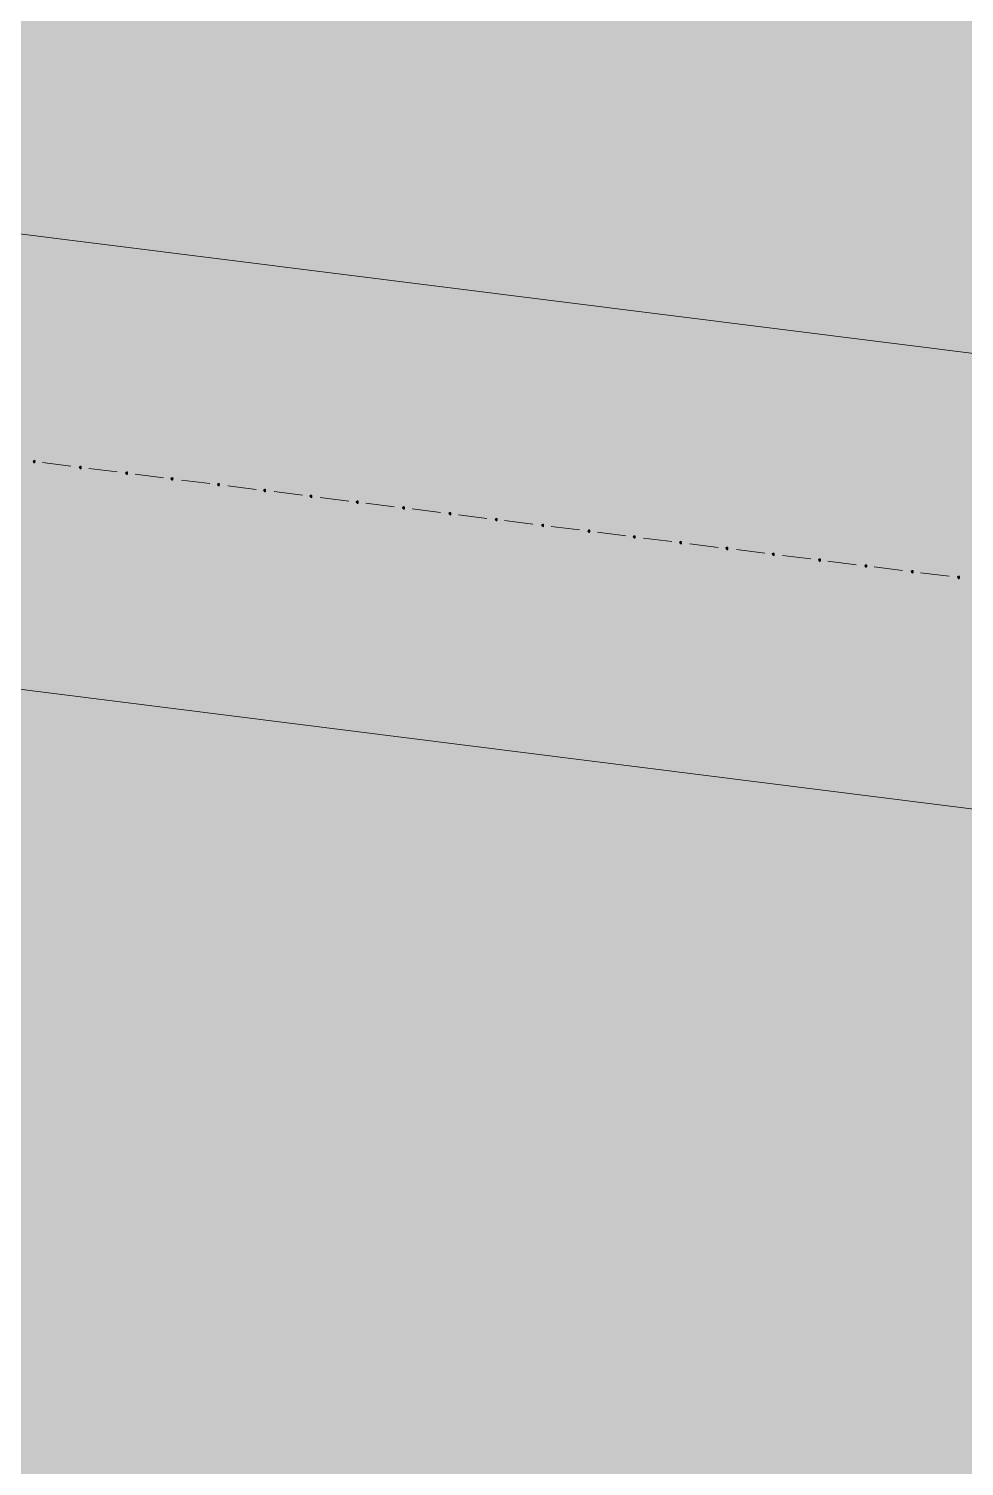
# Model space of a CAD drawing. Header units: metres. Extents: x -4 to 509425, y 7549 to 4732445.
# Drawn here: x 476014.91 to 476023.22, y 4719705.4 to 4719718.17 of the extents above; entities that cross this region are included whole.
import ezdxf

# ---------------------------------------------------------------- set-up
doc = ezdxf.new("R2010")
doc.units = ezdxf.units.M
doc.header["$LTSCALE"] = 0.01
doc.header["$MEASUREMENT"] = 0
doc.layers.get('0').update_dxf_attribs({"lineweight": 0})
doc.layers.add('_SUBESTACIÓN', color=1, linetype='Continuous')
doc.layers.add('SUBESTACION LA VID', color=253, linetype='Continuous')

# ---------------------------------------------------------------- blocks, each defined once
blk = doc.blocks.new('A$Cfff6051d')
at = {"layer": 'SUBESTACION LA VID', "transparency": 33554687}
h = blk.add_hatch(color=256, dxfattribs=at)
h.dxf.hatch_style = 2
h.paths.add_polyline_path([(476014.966, 4719714.319), (476014.967, 4719714.328), (476014.958, 4719714.329), (476014.949, 4719714.322), (476014.956, 4719714.312), (476014.964, 4719714.311)])
h = blk.add_hatch(color=256, dxfattribs=at)
h.dxf.hatch_style = 2
h.paths.add_polyline_path([(476015.377, 4719714.268), (476015.378, 4719714.276), (476015.37, 4719714.277), (476015.36, 4719714.27), (476015.368, 4719714.26), (476015.376, 4719714.259)])
h = blk.add_hatch(color=256, dxfattribs=at)
h.dxf.hatch_style = 2
h.paths.add_polyline_path([(476015.789, 4719714.216), (476015.79, 4719714.225), (476015.781, 4719714.226), (476015.772, 4719714.218), (476015.779, 4719714.209), (476015.788, 4719714.208)])
h = blk.add_hatch(color=256, dxfattribs=at)
h.dxf.hatch_style = 2
h.paths.add_polyline_path([(476016.192, 4719714.166), (476016.193, 4719714.174), (476016.185, 4719714.175), (476016.175, 4719714.168), (476016.183, 4719714.158), (476016.191, 4719714.157)])
h = blk.add_hatch(color=256, dxfattribs=at)
h.dxf.hatch_style = 2
h.paths.add_polyline_path([(476016.604, 4719714.114), (476016.605, 4719714.122), (476016.596, 4719714.124), (476016.587, 4719714.116), (476016.594, 4719714.107), (476016.603, 4719714.106)])
h = blk.add_hatch(color=256, dxfattribs=at)
h.dxf.hatch_style = 2
h.paths.add_polyline_path([(476017.015, 4719714.062), (476017.016, 4719714.071), (476017.008, 4719714.072), (476016.998, 4719714.065), (476017.006, 4719714.055), (476017.014, 4719714.054)])
h = blk.add_hatch(color=256, dxfattribs=at)
h.dxf.hatch_style = 2
h.paths.add_polyline_path([(476017.427, 4719714.011), (476017.428, 4719714.019), (476017.419, 4719714.02), (476017.41, 4719714.013), (476017.417, 4719714.004), (476017.426, 4719714.002)])
h = blk.add_hatch(color=256, dxfattribs=at)
h.dxf.hatch_style = 2
h.paths.add_polyline_path([(476017.838, 4719713.959), (476017.839, 4719713.968), (476017.831, 4719713.969), (476017.822, 4719713.961), (476017.829, 4719713.952), (476017.837, 4719713.951)])
h = blk.add_hatch(color=256, dxfattribs=at)
h.dxf.hatch_style = 2
h.paths.add_polyline_path([(476018.25, 4719713.908), (476018.251, 4719713.916), (476018.243, 4719713.917), (476018.233, 4719713.91), (476018.241, 4719713.9), (476018.249, 4719713.899)])
h = blk.add_hatch(color=256, dxfattribs=at)
h.dxf.hatch_style = 2
h.paths.add_polyline_path([(476018.662, 4719713.856), (476018.663, 4719713.864), (476018.654, 4719713.865), (476018.645, 4719713.858), (476018.652, 4719713.849), (476018.661, 4719713.848)])
h = blk.add_hatch(color=256, dxfattribs=at)
h.dxf.hatch_style = 2
h.paths.add_polyline_path([(476019.073, 4719713.804), (476019.074, 4719713.813), (476019.066, 4719713.814), (476019.056, 4719713.807), (476019.064, 4719713.797), (476019.072, 4719713.796)])
h = blk.add_hatch(color=256, dxfattribs=at)
h.dxf.hatch_style = 2
h.paths.add_polyline_path([(476019.485, 4719713.753), (476019.486, 4719713.761), (476019.478, 4719713.762), (476019.468, 4719713.755), (476019.475, 4719713.745), (476019.484, 4719713.744)])
h = blk.add_hatch(color=256, dxfattribs=at)
h.dxf.hatch_style = 2
h.paths.add_polyline_path([(476019.897, 4719713.701), (476019.898, 4719713.71), (476019.889, 4719713.711), (476019.88, 4719713.703), (476019.887, 4719713.694), (476019.895, 4719713.693)])
h = blk.add_hatch(color=256, dxfattribs=at)
h.dxf.hatch_style = 2
h.paths.add_polyline_path([(476020.3, 4719713.651), (476020.301, 4719713.659), (476020.292, 4719713.66), (476020.283, 4719713.653), (476020.29, 4719713.643), (476020.299, 4719713.642)])
h = blk.add_hatch(color=256, dxfattribs=at)
h.dxf.hatch_style = 2
h.paths.add_polyline_path([(476020.711, 4719713.599), (476020.712, 4719713.607), (476020.704, 4719713.609), (476020.695, 4719713.601), (476020.702, 4719713.592), (476020.71, 4719713.591)])
h = blk.add_hatch(color=256, dxfattribs=at)
h.dxf.hatch_style = 2
h.paths.add_polyline_path([(476021.123, 4719713.547), (476021.124, 4719713.556), (476021.116, 4719713.557), (476021.106, 4719713.55), (476021.114, 4719713.54), (476021.122, 4719713.539)])
h = blk.add_hatch(color=256, dxfattribs=at)
h.dxf.hatch_style = 2
h.paths.add_polyline_path([(476021.535, 4719713.496), (476021.536, 4719713.504), (476021.527, 4719713.505), (476021.518, 4719713.498), (476021.525, 4719713.489), (476021.534, 4719713.487)])
h = blk.add_hatch(color=256, dxfattribs=at)
h.dxf.hatch_style = 2
h.paths.add_polyline_path([(476021.946, 4719713.444), (476021.947, 4719713.453), (476021.939, 4719713.454), (476021.929, 4719713.446), (476021.937, 4719713.437), (476021.945, 4719713.436)])
h = blk.add_hatch(color=256, dxfattribs=at)
h.dxf.hatch_style = 2
h.paths.add_polyline_path([(476022.358, 4719713.393), (476022.359, 4719713.401), (476022.35, 4719713.402), (476022.341, 4719713.395), (476022.348, 4719713.385), (476022.357, 4719713.384)])
h = blk.add_hatch(color=256, dxfattribs=at)
h.dxf.hatch_style = 2
h.paths.add_polyline_path([(476022.769, 4719713.341), (476022.77, 4719713.349), (476022.762, 4719713.351), (476022.753, 4719713.343), (476022.76, 4719713.334), (476022.768, 4719713.333)])
h = blk.add_hatch(color=256, dxfattribs=at)
h.dxf.hatch_style = 2
h.paths.add_polyline_path([(476023.181, 4719713.289), (476023.182, 4719713.298), (476023.174, 4719713.299), (476023.164, 4719713.292), (476023.172, 4719713.282), (476023.18, 4719713.281)])
at = {"layer": 'SUBESTACION LA VID', "lineweight": 15}
for p, q in [((476069.252, 4719709.519), (475971.716, 4719721.747)), ((476069.786, 4719705.407), (475972.915, 4719717.552)), ((476015.285, 4719714.279), (476015.033, 4719714.311)), ((476015.696, 4719714.228), (476015.444, 4719714.259)), ((476016.108, 4719714.176), (476015.856, 4719714.208)), ((476016.52, 4719714.125), (476016.268, 4719714.156)), ((476016.931, 4719714.073), (476016.679, 4719714.105)), ((476017.343, 4719714.021), (476017.091, 4719714.053)), ((476017.754, 4719713.97), (476017.502, 4719714.001)), ((476018.158, 4719713.919), (476017.906, 4719713.951)), ((476018.569, 4719713.868), (476018.317, 4719713.899)), ((476018.981, 4719713.816), (476018.729, 4719713.848)), ((476019.392, 4719713.764), (476019.14, 4719713.796)), ((476019.804, 4719713.713), (476019.552, 4719713.744)), ((476020.216, 4719713.661), (476019.964, 4719713.693)), ((476020.627, 4719713.61), (476020.375, 4719713.641)), ((476021.039, 4719713.558), (476020.787, 4719713.59)), ((476021.451, 4719713.506), (476021.199, 4719713.538)), ((476021.862, 4719713.455), (476021.61, 4719713.486)), ((476022.265, 4719713.404), (476022.013, 4719713.436)), ((476022.677, 4719713.353), (476022.425, 4719713.384)), ((476023.089, 4719713.301), (476022.837, 4719713.333))]:
    blk.add_line(p, q, dxfattribs=at)
at = {"layer": 'SUBESTACION LA VID'}
for points in [[(476014.966, 4719714.319), (476014.967, 4719714.328), (476014.958, 4719714.329), (476014.949, 4719714.322), (476014.956, 4719714.312), (476014.964, 4719714.311)], [(476015.377, 4719714.268), (476015.378, 4719714.276), (476015.37, 4719714.277), (476015.36, 4719714.27), (476015.368, 4719714.26), (476015.376, 4719714.259)], [(476015.789, 4719714.216), (476015.79, 4719714.225), (476015.781, 4719714.226), (476015.772, 4719714.218), (476015.779, 4719714.209), (476015.788, 4719714.208)], [(476016.192, 4719714.166), (476016.193, 4719714.174), (476016.185, 4719714.175), (476016.175, 4719714.168), (476016.183, 4719714.158), (476016.191, 4719714.157)], [(476016.604, 4719714.114), (476016.605, 4719714.122), (476016.596, 4719714.124), (476016.587, 4719714.116), (476016.594, 4719714.107), (476016.603, 4719714.106)], [(476017.015, 4719714.062), (476017.016, 4719714.071), (476017.008, 4719714.072), (476016.998, 4719714.065), (476017.006, 4719714.055), (476017.014, 4719714.054)], [(476017.427, 4719714.011), (476017.428, 4719714.019), (476017.419, 4719714.02), (476017.41, 4719714.013), (476017.417, 4719714.004), (476017.426, 4719714.002)], [(476017.838, 4719713.959), (476017.839, 4719713.968), (476017.831, 4719713.969), (476017.822, 4719713.961), (476017.829, 4719713.952), (476017.837, 4719713.951)], [(476018.25, 4719713.908), (476018.251, 4719713.916), (476018.243, 4719713.917), (476018.233, 4719713.91), (476018.241, 4719713.9), (476018.249, 4719713.899)], [(476018.662, 4719713.856), (476018.663, 4719713.864), (476018.654, 4719713.865), (476018.645, 4719713.858), (476018.652, 4719713.849), (476018.661, 4719713.848)], [(476019.073, 4719713.804), (476019.074, 4719713.813), (476019.066, 4719713.814), (476019.056, 4719713.807), (476019.064, 4719713.797), (476019.072, 4719713.796)], [(476019.485, 4719713.753), (476019.486, 4719713.761), (476019.478, 4719713.762), (476019.468, 4719713.755), (476019.475, 4719713.745), (476019.484, 4719713.744)], [(476019.897, 4719713.701), (476019.898, 4719713.71), (476019.889, 4719713.711), (476019.88, 4719713.703), (476019.887, 4719713.694), (476019.895, 4719713.693)], [(476020.3, 4719713.651), (476020.301, 4719713.659), (476020.292, 4719713.66), (476020.283, 4719713.653), (476020.29, 4719713.643), (476020.299, 4719713.642)], [(476020.711, 4719713.599), (476020.712, 4719713.607), (476020.704, 4719713.609), (476020.695, 4719713.601), (476020.702, 4719713.592), (476020.71, 4719713.591)], [(476021.123, 4719713.547), (476021.124, 4719713.556), (476021.116, 4719713.557), (476021.106, 4719713.55), (476021.114, 4719713.54), (476021.122, 4719713.539)], [(476021.535, 4719713.496), (476021.536, 4719713.504), (476021.527, 4719713.505), (476021.518, 4719713.498), (476021.525, 4719713.489), (476021.534, 4719713.487)], [(476021.946, 4719713.444), (476021.947, 4719713.453), (476021.939, 4719713.454), (476021.929, 4719713.446), (476021.937, 4719713.437), (476021.945, 4719713.436)], [(476022.358, 4719713.393), (476022.359, 4719713.401), (476022.35, 4719713.402), (476022.341, 4719713.395), (476022.348, 4719713.385), (476022.357, 4719713.384)], [(476022.769, 4719713.341), (476022.77, 4719713.349), (476022.762, 4719713.351), (476022.753, 4719713.343), (476022.76, 4719713.334), (476022.768, 4719713.333)], [(476023.181, 4719713.289), (476023.182, 4719713.298), (476023.174, 4719713.299), (476023.164, 4719713.292), (476023.172, 4719713.282), (476023.18, 4719713.281)]]:
    blk.add_lwpolyline(points, close=True, dxfattribs=at)
at = {"layer": 'SUBESTACION LA VID', "lineweight": 0}
for points in [[(476014.966, 4719714.319), (476014.967, 4719714.328), (476014.958, 4719714.329), (476014.949, 4719714.322), (476014.956, 4719714.312), (476014.964, 4719714.311)], [(476015.377, 4719714.268), (476015.378, 4719714.276), (476015.37, 4719714.277), (476015.36, 4719714.27), (476015.368, 4719714.26), (476015.376, 4719714.259)], [(476015.789, 4719714.216), (476015.79, 4719714.225), (476015.781, 4719714.226), (476015.772, 4719714.218), (476015.779, 4719714.209), (476015.788, 4719714.208)], [(476016.192, 4719714.166), (476016.193, 4719714.174), (476016.185, 4719714.175), (476016.175, 4719714.168), (476016.183, 4719714.158), (476016.191, 4719714.157)], [(476016.604, 4719714.114), (476016.605, 4719714.122), (476016.596, 4719714.124), (476016.587, 4719714.116), (476016.594, 4719714.107), (476016.603, 4719714.106)], [(476017.015, 4719714.062), (476017.016, 4719714.071), (476017.008, 4719714.072), (476016.998, 4719714.065), (476017.006, 4719714.055), (476017.014, 4719714.054)], [(476017.427, 4719714.011), (476017.428, 4719714.019), (476017.419, 4719714.02), (476017.41, 4719714.013), (476017.417, 4719714.004), (476017.426, 4719714.002)], [(476017.838, 4719713.959), (476017.839, 4719713.968), (476017.831, 4719713.969), (476017.822, 4719713.961), (476017.829, 4719713.952), (476017.837, 4719713.951)], [(476018.25, 4719713.908), (476018.251, 4719713.916), (476018.243, 4719713.917), (476018.233, 4719713.91), (476018.241, 4719713.9), (476018.249, 4719713.899)], [(476018.662, 4719713.856), (476018.663, 4719713.864), (476018.654, 4719713.865), (476018.645, 4719713.858), (476018.652, 4719713.849), (476018.661, 4719713.848)], [(476019.073, 4719713.804), (476019.074, 4719713.813), (476019.066, 4719713.814), (476019.056, 4719713.807), (476019.064, 4719713.797), (476019.072, 4719713.796)], [(476019.485, 4719713.753), (476019.486, 4719713.761), (476019.478, 4719713.762), (476019.468, 4719713.755), (476019.475, 4719713.745), (476019.484, 4719713.744)], [(476019.897, 4719713.701), (476019.898, 4719713.71), (476019.889, 4719713.711), (476019.88, 4719713.703), (476019.887, 4719713.694), (476019.895, 4719713.693)], [(476020.3, 4719713.651), (476020.301, 4719713.659), (476020.292, 4719713.66), (476020.283, 4719713.653), (476020.29, 4719713.643), (476020.299, 4719713.642)], [(476020.711, 4719713.599), (476020.712, 4719713.607), (476020.704, 4719713.609), (476020.695, 4719713.601), (476020.702, 4719713.592), (476020.71, 4719713.591)], [(476021.123, 4719713.547), (476021.124, 4719713.556), (476021.116, 4719713.557), (476021.106, 4719713.55), (476021.114, 4719713.54), (476021.122, 4719713.539)], [(476021.535, 4719713.496), (476021.536, 4719713.504), (476021.527, 4719713.505), (476021.518, 4719713.498), (476021.525, 4719713.489), (476021.534, 4719713.487)], [(476021.946, 4719713.444), (476021.947, 4719713.453), (476021.939, 4719713.454), (476021.929, 4719713.446), (476021.937, 4719713.437), (476021.945, 4719713.436)], [(476022.358, 4719713.393), (476022.359, 4719713.401), (476022.35, 4719713.402), (476022.341, 4719713.395), (476022.348, 4719713.385), (476022.357, 4719713.384)], [(476022.769, 4719713.341), (476022.77, 4719713.349), (476022.762, 4719713.351), (476022.753, 4719713.343), (476022.76, 4719713.334), (476022.768, 4719713.333)], [(476023.181, 4719713.289), (476023.182, 4719713.298), (476023.174, 4719713.299), (476023.164, 4719713.292), (476023.172, 4719713.282), (476023.18, 4719713.281)]]:
    blk.add_lwpolyline(points, close=True, dxfattribs=at)

msp = doc.modelspace()

# ---------------------------------------------------------------- hatches: boundary and pattern name
at = {"layer": '_SUBESTACIÓN', "transparency": 33554559}
h = msp.add_hatch(color=1, dxfattribs=at)
h.dxf.hatch_style = 1
h.paths.add_polyline_path([(475968.64, 4719805.825), (476089.939, 4719790.615), (476078.169, 4719696.74), (475956.869, 4719711.95)])

# ---------------------------------------------------------------- block references
at = {"linetype": 'Continuous'}
msp.add_blockref('A$Cfff6051d', (0, 0), dxfattribs=at)

doc.saveas('drawing.dxf')
